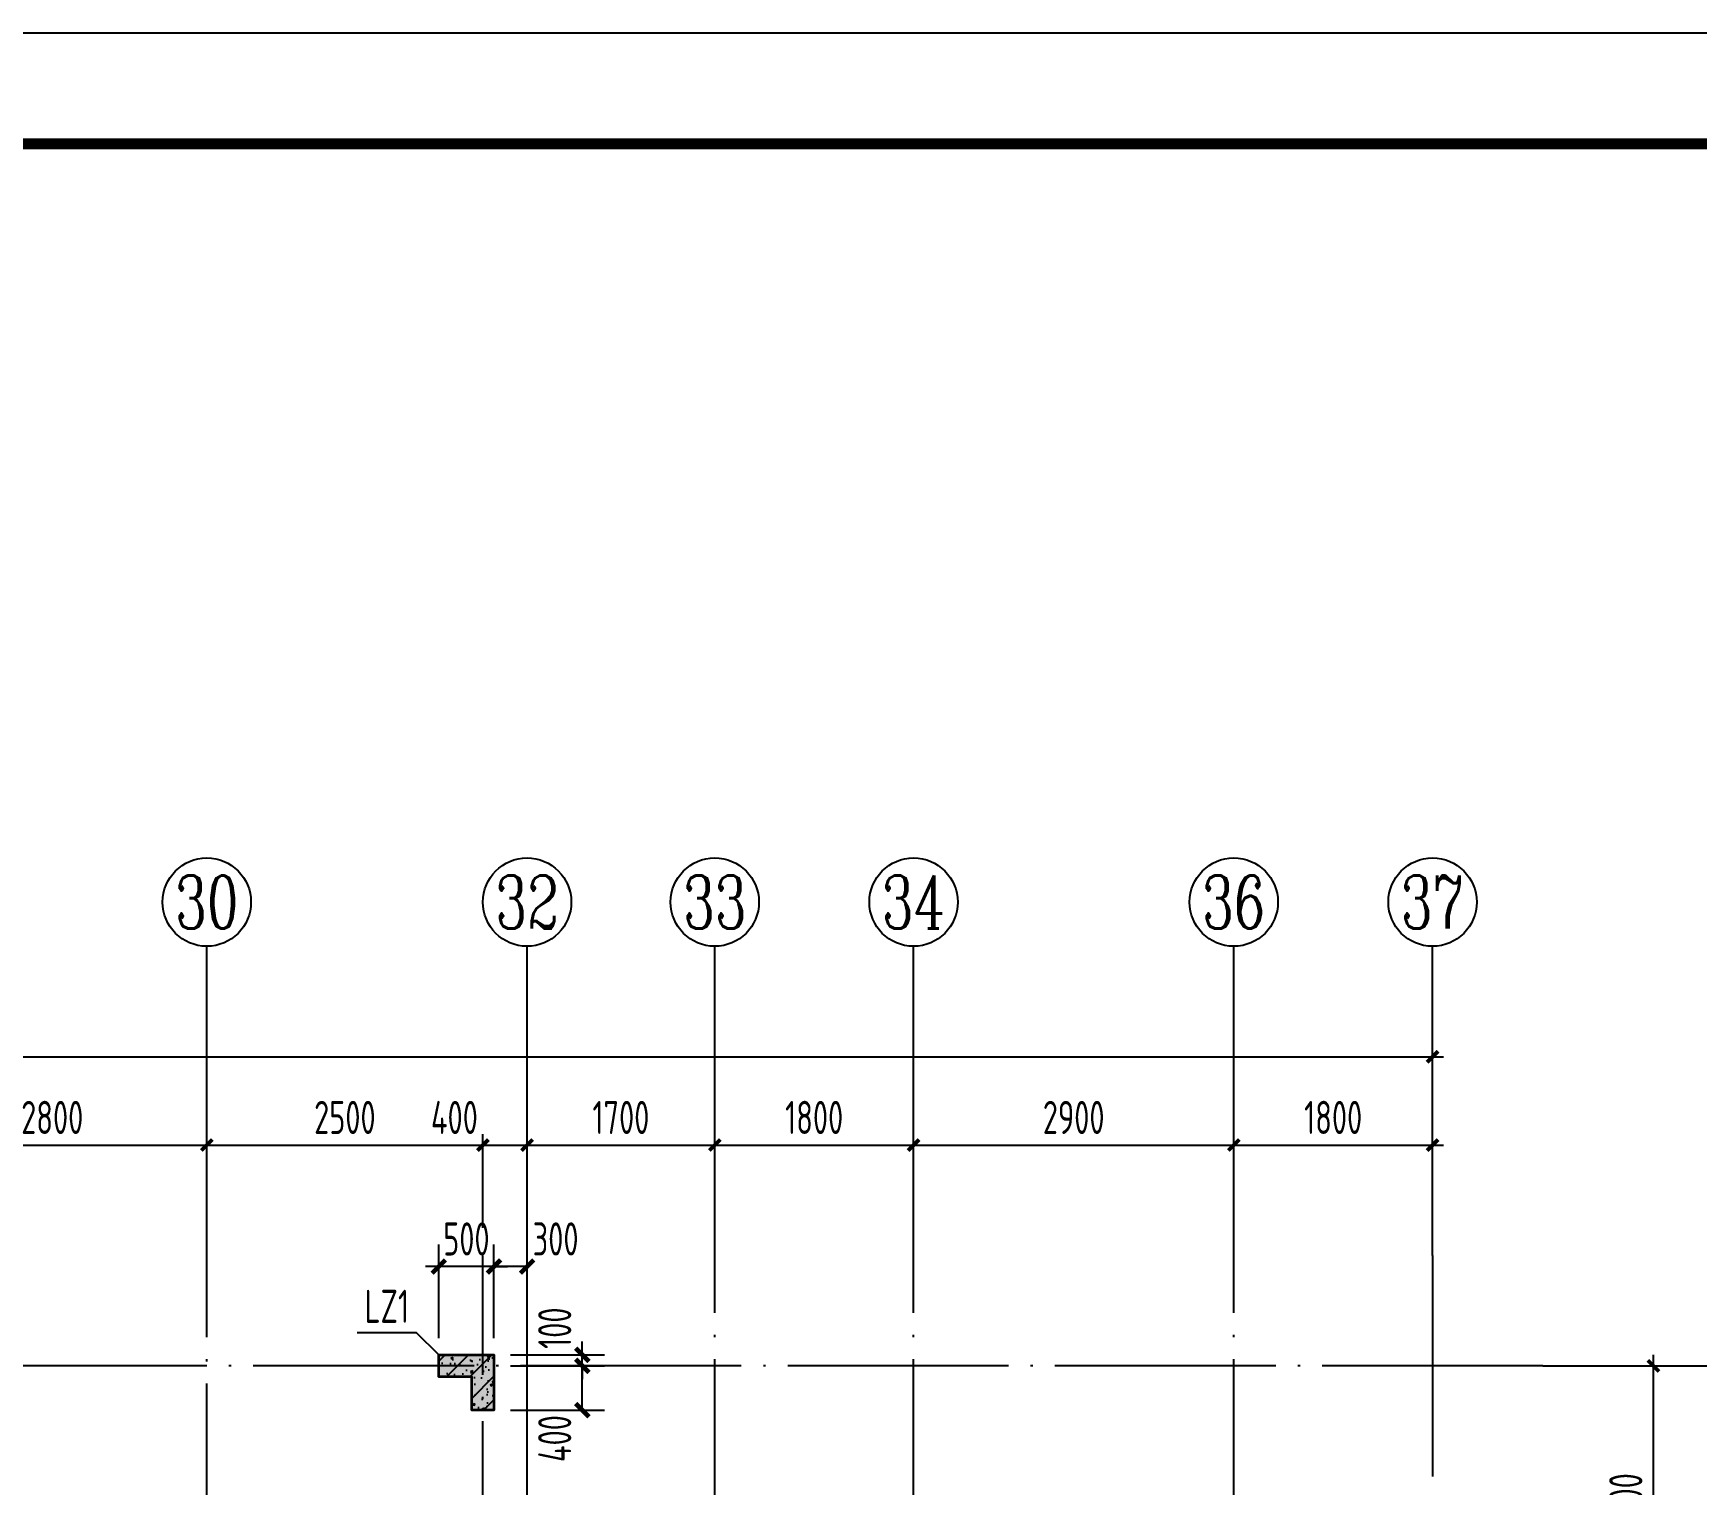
# Model space of a CAD drawing. Extents: x -1712635 to -854203, y -534641 to -21985.
# Drawn here: x -1323899 to -1308835, y -143178 to -130034 of the extents above; entities that cross this region are included whole.
import ezdxf
from ezdxf.enums import TextEntityAlignment as Align

# ---------------------------------------------------------------- set-up
doc = ezdxf.new("R2010")
doc.units = 0
doc.header["$LTSCALE"] = 1000
doc.linetypes.add('DOTE', pattern=[2.42, 2, -0.2, 0.02, -0.2])
doc.layers.get('0').update_dxf_attribs({"linetype": 'CONTINUOUS'})
doc.layers.get('Defpoints').update_dxf_attribs({"linetype": 'CONTINUOUS'})
for name, color, linetype in [('-TK', 7, 'CONTINUOUS'), ('A-AXIS', 1, 'CONTINUOUS'), ('A-DOTE', 10, 'DOTE'), ('AXIS_NUM', 7, 'CONTINUOUS'), ('COLU_DE_TEXT', 7, 'CONTINUOUS'), ('LABEL', 1, 'CONTINUOUS'), ('S-Q墙标注', 3, 'CONTINUOUS'), ('S-X详图填充', 252, 'CONTINUOUS'), ('S-X详图实线', 4, 'CONTINUOUS'), ('S-Y一般标注', 3, 'CONTINUOUS'), ('S-Z柱填充', 252, 'CONTINUOUS'), ('S-Z柱实线', 6, 'CONTINUOUS')]:
    doc.layers.add(name, color=color, linetype=linetype)
doc.styles.add('TSSD_Axis', font='complex.shx', dxfattribs={"width": 0.7, "bigfont": 'hztxt.shx'})
doc.styles.add('TSSD_DIMENSION', font='Tssdeng.shx', dxfattribs={"width": 0.7, "bigfont": 'tssdchn.shx'})
doc.styles.add('TSSD_REIN', font='tssdeng.shx', dxfattribs={"width": 0.7, "height": 300, "bigfont": 'tssdchn.shx'})
doc.styles.add('结构文字', font='zstxt.shx', dxfattribs={"width": 0.7, "bigfont": 'zshz.shx'})
doc.dimstyles.new('STRUCK', dxfattribs={"dimtxt": 400, "dimasz": 121, "dimexe": 200, "dimexo": 150, "dimgap": 115, "dimtad": 1, "dimdec": 0, "dimdsep": 46, "dimtxsty": '结构文字', "dimblk": 'ARCHTICK', "dimcen": 400, "dimclrd": 3, "dimclre": 3, "dimclrt": 7, "dimadec": 0, "dimazin": 0, "dimtfac": 1, "dimtdec": 0, "dimtix": 1, "dimtmove": 2, "dimatfit": 3, "dimldrblk": '_DIMX', "dimfxl": 0, "dimtolj": 1, "dimtzin": 0, "dimarcsym": 0})
doc.dimstyles.new('TSSD_100_100', dxfattribs={"dimtxt": 300, "dimasz": 100, "dimexe": 100, "dimexo": 250, "dimgap": 100, "dimtad": 1, "dimdec": 0, "dimzin": 0, "dimdsep": 46, "dimtxsty": 'TSSD_DIMENSION', "dimblk": 'ARCHTICK', "dimcen": 0, "dimdle": 100, "dimclrt": 7, "dimadec": 0, "dimazin": 0, "dimtfac": 1, "dimtdec": 0, "dimtix": 1, "dimtmove": 2, "dimatfit": 3, "dimldrblk": 'ARCHTICK', "dimfxl": 0, "dimtolj": 1, "dimtzin": 0, "dimarcsym": 0})

# ---------------------------------------------------------------- blocks, each defined once
blk = doc.blocks.new('ts_axno')
at = {"color": 0, "linetype": 'ByBlock', "lineweight": -2}
blk.add_circle((0, 0), 0.5, dxfattribs=at)
at = {"color": 0, "linetype": 'ByBlock', "lineweight": -2, "style": 'TSSD_Axis', "width": 0.7}
blk.add_attdef('A', text='', height=0.6, dxfattribs=at).set_placement((0, 0), align=Align.MIDDLE_CENTER)
blk = doc.blocks.new('_ArchTick')
at = {"color": 0, "const_width": 0.35}
blk.add_lwpolyline([(-0.5, -0.5), (0.5, 0.5)], dxfattribs=at)
blk = doc.blocks.new('*D59')
at = {"layer": 'Defpoints', "color": 0}
for p in [(43500, 22100), (40700, 21100), (43500, 21100)]:
    blk.add_point(p, dxfattribs=at)
at = {"layer": 'S-Y一般标注', "color": 0, "lineweight": -2}
for p, q in [((40700, 21350), (40700, 22200)), ((43500, 21350), (43500, 22200)), ((40600, 22100), (43600, 22100))]:
    blk.add_line(p, q, dxfattribs=at)
at = {"layer": 'S-Y一般标注', "color": 0, "lineweight": -2, "xscale": 100, "yscale": 100, "zscale": 100, "rotation": 180}
blk.add_blockref('_ArchTick', (40700, 22100), dxfattribs=at)
at = {"layer": 'S-Y一般标注', "color": 0, "lineweight": -2, "xscale": 100, "yscale": 100, "zscale": 100}
blk.add_blockref('_ArchTick', (43500, 22100), dxfattribs=at)
at = {"layer": 'S-Y一般标注', "color": 7, "insert": (42100, 22350), "char_height": 300, "attachment_point": 5, "style": 'TSSD_DIMENSION'}
blk.add_mtext('\\A1;2800', dxfattribs=at)
blk = doc.blocks.new('*D60')
at = {"layer": 'Defpoints', "color": 0}
for p in [(46400, 22100), (46000, 21100), (46400, 21100)]:
    blk.add_point(p, dxfattribs=at)
at = {"layer": 'S-Y一般标注', "color": 0, "lineweight": -2}
for p, q in [((46000, 21350), (46000, 22200)), ((46400, 21350), (46400, 22200)), ((45900, 22100), (46500, 22100))]:
    blk.add_line(p, q, dxfattribs=at)
at = {"layer": 'S-Y一般标注', "color": 0, "lineweight": -2, "xscale": 100, "yscale": 100, "zscale": 100, "rotation": 180}
blk.add_blockref('_ArchTick', (46000, 22100), dxfattribs=at)
at = {"layer": 'S-Y一般标注', "color": 0, "lineweight": -2, "xscale": 100, "yscale": 100, "zscale": 100}
blk.add_blockref('_ArchTick', (46400, 22100), dxfattribs=at)
at = {"layer": 'S-Y一般标注', "color": 7, "insert": (45742, 22350), "char_height": 300, "attachment_point": 5, "style": 'TSSD_DIMENSION'}
blk.add_mtext('\\A1;400', dxfattribs=at)
blk = doc.blocks.new('*D61')
at = {"layer": 'Defpoints', "color": 0}
for p in [(48100, 22100), (46400, 21100), (48100, 21100)]:
    blk.add_point(p, dxfattribs=at)
at = {"layer": 'S-Y一般标注', "color": 0, "lineweight": -2}
for p, q in [((46400, 21350), (46400, 22200)), ((48100, 21350), (48100, 22200)), ((46300, 22100), (48200, 22100))]:
    blk.add_line(p, q, dxfattribs=at)
at = {"layer": 'S-Y一般标注', "color": 0, "lineweight": -2, "xscale": 100, "yscale": 100, "zscale": 100, "rotation": 180}
blk.add_blockref('_ArchTick', (46400, 22100), dxfattribs=at)
at = {"layer": 'S-Y一般标注', "color": 0, "lineweight": -2, "xscale": 100, "yscale": 100, "zscale": 100}
blk.add_blockref('_ArchTick', (48100, 22100), dxfattribs=at)
at = {"layer": 'S-Y一般标注', "color": 7, "insert": (47250, 22350), "char_height": 300, "attachment_point": 5, "style": 'TSSD_DIMENSION'}
blk.add_mtext('\\A1;1700', dxfattribs=at)
blk = doc.blocks.new('*D62')
at = {"layer": 'Defpoints', "color": 0}
for p in [(49900, 22100), (48100, 21100), (49900, 21100)]:
    blk.add_point(p, dxfattribs=at)
at = {"layer": 'S-Y一般标注', "color": 0, "lineweight": -2}
for p, q in [((48100, 21350), (48100, 22200)), ((49900, 21350), (49900, 22200)), ((48000, 22100), (50000, 22100))]:
    blk.add_line(p, q, dxfattribs=at)
at = {"layer": 'S-Y一般标注', "color": 0, "lineweight": -2, "xscale": 100, "yscale": 100, "zscale": 100, "rotation": 180}
blk.add_blockref('_ArchTick', (48100, 22100), dxfattribs=at)
at = {"layer": 'S-Y一般标注', "color": 0, "lineweight": -2, "xscale": 100, "yscale": 100, "zscale": 100}
blk.add_blockref('_ArchTick', (49900, 22100), dxfattribs=at)
at = {"layer": 'S-Y一般标注', "color": 7, "insert": (49000, 22350), "char_height": 300, "attachment_point": 5, "style": 'TSSD_DIMENSION'}
blk.add_mtext('\\A1;1800', dxfattribs=at)
blk = doc.blocks.new('*D63')
at = {"layer": 'Defpoints', "color": 0}
for p in [(52800, 22100), (49900, 21100), (52800, 21100)]:
    blk.add_point(p, dxfattribs=at)
at = {"layer": 'S-Y一般标注', "color": 0, "lineweight": -2}
for p, q in [((49900, 21350), (49900, 22200)), ((52800, 21350), (52800, 22200)), ((49800, 22100), (52900, 22100))]:
    blk.add_line(p, q, dxfattribs=at)
at = {"layer": 'S-Y一般标注', "color": 0, "lineweight": -2, "xscale": 100, "yscale": 100, "zscale": 100, "rotation": 180}
blk.add_blockref('_ArchTick', (49900, 22100), dxfattribs=at)
at = {"layer": 'S-Y一般标注', "color": 0, "lineweight": -2, "xscale": 100, "yscale": 100, "zscale": 100}
blk.add_blockref('_ArchTick', (52800, 22100), dxfattribs=at)
at = {"layer": 'S-Y一般标注', "color": 7, "insert": (51350, 22350), "char_height": 300, "attachment_point": 5, "style": 'TSSD_DIMENSION'}
blk.add_mtext('\\A1;2900', dxfattribs=at)
blk = doc.blocks.new('*D64')
at = {"layer": 'Defpoints', "color": 0}
for p in [(54600, 22100), (52800, 21100), (54600, 21100)]:
    blk.add_point(p, dxfattribs=at)
at = {"layer": 'S-Y一般标注', "color": 0, "lineweight": -2}
for p, q in [((52800, 21350), (52800, 22200)), ((54600, 21350), (54600, 22200)), ((52700, 22100), (54700, 22100))]:
    blk.add_line(p, q, dxfattribs=at)
at = {"layer": 'S-Y一般标注', "color": 0, "lineweight": -2, "xscale": 100, "yscale": 100, "zscale": 100, "rotation": 180}
blk.add_blockref('_ArchTick', (52800, 22100), dxfattribs=at)
at = {"layer": 'S-Y一般标注', "color": 0, "lineweight": -2, "xscale": 100, "yscale": 100, "zscale": 100}
blk.add_blockref('_ArchTick', (54600, 22100), dxfattribs=at)
at = {"layer": 'S-Y一般标注', "color": 7, "insert": (53700, 22350), "char_height": 300, "attachment_point": 5, "style": 'TSSD_DIMENSION'}
blk.add_mtext('\\A1;1800', dxfattribs=at)
blk = doc.blocks.new('*D65')
at = {"layer": 'Defpoints', "color": 0}
for p in [(54600, 22900), (4600, 21100), (54600, 21100)]:
    blk.add_point(p, dxfattribs=at)
at = {"layer": 'S-Y一般标注', "color": 0, "lineweight": -2}
for p, q in [((4500, 22900), (54700, 22900)), ((4600, 21350), (4600, 23000)), ((54600, 21350), (54600, 23000))]:
    blk.add_line(p, q, dxfattribs=at)
at = {"layer": 'S-Y一般标注', "color": 0, "lineweight": -2, "xscale": 100, "yscale": 100, "zscale": 100, "rotation": 180}
blk.add_blockref('_ArchTick', (4600, 22900), dxfattribs=at)
at = {"layer": 'S-Y一般标注', "color": 0, "lineweight": -2, "xscale": 100, "yscale": 100, "zscale": 100}
blk.add_blockref('_ArchTick', (54600, 22900), dxfattribs=at)
at = {"layer": 'S-Y一般标注', "color": 7, "insert": (29600, 23150), "char_height": 300, "attachment_point": 5, "style": 'TSSD_DIMENSION'}
blk.add_mtext('\\A1;50000', dxfattribs=at)
blk = doc.blocks.new('*D81')
at = {"layer": 'Defpoints', "color": 0}
for p in [(46000, 22100), (43500, 21100), (46000, 21100)]:
    blk.add_point(p, dxfattribs=at)
at = {"layer": 'S-Y一般标注', "color": 0, "lineweight": -2}
for p, q in [((43500, 21350), (43500, 22200)), ((46000, 21350), (46000, 22200)), ((43400, 22100), (46100, 22100))]:
    blk.add_line(p, q, dxfattribs=at)
at = {"layer": 'S-Y一般标注', "color": 0, "lineweight": -2, "xscale": 100, "yscale": 100, "zscale": 100, "rotation": 180}
blk.add_blockref('_ArchTick', (43500, 22100), dxfattribs=at)
at = {"layer": 'S-Y一般标注', "color": 0, "lineweight": -2, "xscale": 100, "yscale": 100, "zscale": 100}
blk.add_blockref('_ArchTick', (46000, 22100), dxfattribs=at)
at = {"layer": 'S-Y一般标注', "color": 7, "insert": (44750, 22350), "char_height": 300, "attachment_point": 5, "style": 'TSSD_DIMENSION'}
blk.add_mtext('\\A1;2500', dxfattribs=at)
blk = doc.blocks.new('*D105')
at = {"layer": 'Defpoints', "color": 0}
for p in [(55600, 20100), (57400, 20100), (55600, 4600)]:
    blk.add_point(p, dxfattribs=at)
at = {"layer": 'S-Y一般标注', "color": 0, "lineweight": -2}
for p, q in [((57400, 4500), (57400, 20200)), ((55850, 20100), (57500, 20100)), ((55850, 4600), (57500, 4600))]:
    blk.add_line(p, q, dxfattribs=at)
at = {"layer": 'S-Y一般标注', "color": 0, "lineweight": -2, "xscale": 100, "yscale": 100, "zscale": 100}
for p, rotation in [((57400, 20100), 90), ((57400, 4600), 270)]:
    blk.add_blockref('_ArchTick', p, dxfattribs=dict(at, rotation=rotation))
at = {"layer": 'S-Y一般标注', "color": 7, "insert": (57150, 12350), "char_height": 300, "attachment_point": 5, "rotation": 90, "style": 'TSSD_DIMENSION'}
blk.add_mtext('\\A1;15500', dxfattribs=at)
blk = doc.blocks.new('*D108')
at = {"layer": 'Defpoints', "color": 0}
for p in [(55600, 20100), (56600, 20100), (55600, 17600)]:
    blk.add_point(p, dxfattribs=at)
at = {"layer": 'S-Y一般标注', "color": 0, "lineweight": -2}
for p, q in [((56600, 17500), (56600, 20200)), ((55850, 20100), (56700, 20100)), ((55850, 17600), (56700, 17600))]:
    blk.add_line(p, q, dxfattribs=at)
at = {"layer": 'S-Y一般标注', "color": 0, "lineweight": -2, "xscale": 100, "yscale": 100, "zscale": 100}
for p, rotation in [((56600, 20100), 90), ((56600, 17600), 270)]:
    blk.add_blockref('_ArchTick', p, dxfattribs=dict(at, rotation=rotation))
at = {"layer": 'S-Y一般标注', "color": 7, "insert": (56350, 18850), "char_height": 300, "attachment_point": 5, "rotation": 90, "style": 'TSSD_DIMENSION'}
blk.add_mtext('\\A1;2500', dxfattribs=at)
blk = doc.blocks.new('*D2432')
at = {"layer": 'Defpoints', "color": 0}
for p in [(-1319727, -142002), (-1318927, -142002), (-1319727, -142102)]:
    blk.add_point(p, dxfattribs=at)
at = {"layer": 'S-Q墙标注', "color": 3, "lineweight": -2}
for p, q in [((-1318927, -142002), (-1318927, -141881)), ((-1319577, -142002), (-1318727, -142002)), ((-1318927, -142102), (-1318927, -142002)), ((-1319577, -142102), (-1318727, -142102)), ((-1318927, -142102), (-1318927, -142223))]:
    blk.add_line(p, q, dxfattribs=at)
at = {"layer": 'S-Q墙标注', "color": 3, "lineweight": -2, "xscale": 121, "yscale": 121, "zscale": 121}
for p, rotation in [((-1318927, -142002), 270), ((-1318927, -142102), 90)]:
    blk.add_blockref('_ArchTick', p, dxfattribs=dict(at, rotation=rotation))
at = {"layer": 'S-Q墙标注', "color": 7, "insert": (-1319177, -141760), "char_height": 300, "attachment_point": 5, "rotation": 90, "style": 'TSSD_REIN'}
blk.add_mtext('\\A1;100', dxfattribs=at)
blk = doc.blocks.new('_DIMX')
blk.add_line((-150, 0), (150, 0))
at = {"const_width": 50}
blk.add_lwpolyline([(-70, -70), (70, 70)], dxfattribs=at)
blk = doc.blocks.new('*D2433')
at = {"layer": 'Defpoints', "color": 0}
for p in [(-1319727, -142102), (-1318927, -142102), (-1319727, -142502)]:
    blk.add_point(p, dxfattribs=at)
at = {"layer": 'S-Q墙标注', "color": 3, "lineweight": -2}
for p, q in [((-1319577, -142102), (-1318727, -142102)), ((-1318927, -142502), (-1318927, -142102)), ((-1319577, -142502), (-1318727, -142502))]:
    blk.add_line(p, q, dxfattribs=at)
at = {"layer": 'S-Q墙标注', "color": 3, "lineweight": -2, "xscale": 121, "yscale": 121, "zscale": 121}
for p, rotation in [((-1318927, -142102), 90), ((-1318927, -142502), 270)]:
    blk.add_blockref('_ArchTick', p, dxfattribs=dict(at, rotation=rotation))
at = {"layer": 'S-Q墙标注', "color": 7, "insert": (-1319177, -142760), "char_height": 300, "attachment_point": 5, "rotation": 90, "style": 'TSSD_REIN'}
blk.add_mtext('\\A1;400', dxfattribs=at)
blk = doc.blocks.new('*D2437')
at = {"layer": 'Defpoints', "color": 0}
for p in [(-1320227, -141202), (-1320227, -142002), (-1319727, -142002)]:
    blk.add_point(p, dxfattribs=at)
at = {"layer": 'S-Q墙标注', "color": 3, "lineweight": -2}
for p, q in [((-1320227, -141852), (-1320227, -141002)), ((-1319727, -141852), (-1319727, -141002)), ((-1320227, -141202), (-1320348, -141202)), ((-1319727, -141202), (-1320227, -141202)), ((-1319727, -141202), (-1319606, -141202))]:
    blk.add_line(p, q, dxfattribs=at)
at = {"layer": 'S-Q墙标注', "color": 3, "lineweight": -2, "xscale": 121, "yscale": 121, "zscale": 121}
blk.add_blockref('_ArchTick', (-1320227, -141202), dxfattribs=at)
at = {"layer": 'S-Q墙标注', "color": 3, "lineweight": -2, "xscale": 121, "yscale": 121, "zscale": 121, "rotation": 180}
blk.add_blockref('_ArchTick', (-1319727, -141202), dxfattribs=at)
at = {"layer": 'S-Q墙标注', "color": 7, "insert": (-1319977, -140952), "char_height": 300, "attachment_point": 5, "style": 'TSSD_REIN'}
blk.add_mtext('\\A1;500', dxfattribs=at)
blk = doc.blocks.new('*D2438')
at = {"layer": 'Defpoints', "color": 0}
for p in [(-1319727, -141202), (-1319727, -142002), (-1319427, -142002)]:
    blk.add_point(p, dxfattribs=at)
at = {"layer": 'S-Q墙标注', "color": 3, "lineweight": -2}
for p, q in [((-1319727, -141852), (-1319727, -141002)), ((-1319427, -141852), (-1319427, -141002)), ((-1319427, -141202), (-1319727, -141202))]:
    blk.add_line(p, q, dxfattribs=at)
at = {"layer": 'S-Q墙标注', "color": 3, "lineweight": -2, "xscale": 121, "yscale": 121, "zscale": 121, "rotation": 180}
blk.add_blockref('_ArchTick', (-1319727, -141202), dxfattribs=at)
at = {"layer": 'S-Q墙标注', "color": 3, "lineweight": -2, "xscale": 121, "yscale": 121, "zscale": 121}
blk.add_blockref('_ArchTick', (-1319427, -141202), dxfattribs=at)
at = {"layer": 'S-Q墙标注', "color": 7, "insert": (-1319169, -140952), "char_height": 300, "attachment_point": 5, "style": 'TSSD_REIN'}
blk.add_mtext('\\A1;300', dxfattribs=at)
blk = doc.blocks.new('A1')
blk.add_lwpolyline([(0, 59400), (0, 0), (84100, 0), (84100, 59400)], close=True)
at = {"const_width": 100}
blk.add_lwpolyline([(2500, 58400), (2500, 1000), (83100, 1000), (83100, 58400)], close=True, dxfattribs=at)
blk = doc.blocks.new('20210726.16350016')
at = {"layer": 'A-AXIS'}
for p, q in [((43500, 21100), (43500, 23900)), ((46400, 21100), (46400, 23900)), ((48100, 21100), (48100, 23900)), ((49900, 21100), (49900, 23900)), ((52800, 21100), (52800, 23900)), ((54600, 21100), (54600, 23900)), ((55600, 20100), (58400, 20100))]:
    blk.add_line(p, q, dxfattribs=at)
at = {"layer": 'A-DOTE'}
for p, q in [((43500, 13100.3), (43500, 21100)), ((46000, 17600), (46000, 21100)), ((46400, 13700), (46400, 21100)), ((48100, 10900), (48100, 21100)), ((49900, 10900), (49900, 21100)), ((52800, 10900), (52800, 21100)), ((54600, 21100), (54600, 3600)), ((55600, 20100), (3600, 20100))]:
    blk.add_line(p, q, dxfattribs=at)
at = {"layer": 'A-AXIS'}
ref = blk.add_blockref('ts_axno', (43500, 24300), dxfattribs=dict(at, xscale=800, yscale=800, zscale=800))
ref.add_attrib('18', '30', dxfattribs={"layer": 'AXIS_NUM', "height": 480, "style": 'TSSD_Axis', "width": 0.7}).set_placement((43500, 24300), align=Align.MIDDLE_CENTER)
ref = blk.add_blockref('ts_axno', (46400, 24300), dxfattribs=dict(at, xscale=800, yscale=800, zscale=800))
ref.add_attrib('19', '32', dxfattribs={"layer": 'AXIS_NUM', "height": 480, "style": 'TSSD_Axis', "width": 0.7}).set_placement((46400, 24300), align=Align.MIDDLE_CENTER)
ref = blk.add_blockref('ts_axno', (48100, 24300), dxfattribs=dict(at, xscale=800, yscale=800, zscale=800))
ref.add_attrib('20', '33', dxfattribs={"layer": 'AXIS_NUM', "height": 480, "style": 'TSSD_Axis', "width": 0.7}).set_placement((48100, 24300), align=Align.MIDDLE_CENTER)
ref = blk.add_blockref('ts_axno', (49900, 24300), dxfattribs=dict(at, xscale=800, yscale=800, zscale=800))
ref.add_attrib('21', '34', dxfattribs={"layer": 'AXIS_NUM', "height": 480, "style": 'TSSD_Axis', "width": 0.7}).set_placement((49900, 24300), align=Align.MIDDLE_CENTER)
ref = blk.add_blockref('ts_axno', (52800, 24300), dxfattribs=dict(at, xscale=800, yscale=800, zscale=800))
ref.add_attrib('22', '36', dxfattribs={"layer": 'AXIS_NUM', "height": 480, "style": 'TSSD_Axis', "width": 0.7}).set_placement((52800, 24300), align=Align.MIDDLE_CENTER)
ref = blk.add_blockref('ts_axno', (54600, 24300), dxfattribs=dict(at, xscale=800, yscale=800, zscale=800))
ref.add_attrib('23', '37', dxfattribs={"layer": 'AXIS_NUM', "height": 480, "style": 'TSSD_Axis', "width": 0.7}).set_placement((54600, 24300), align=Align.MIDDLE_CENTER)
at = {"layer": 'S-Y一般标注'}
for base, p1, p2, picture, middle in [((54600, 22900), (4600, 21100), (54600, 21100), '*D65', (29600, 23150)), ((43500, 22100), (40700, 21100), (43500, 21100), '*D59', (42100, 22350)), ((46000, 22100), (43500, 21100), (46000, 21100), '*D81', (44750, 22350)), ((48100, 22100), (46400, 21100), (48100, 21100), '*D61', (47250, 22350)), ((49900, 22100), (48100, 21100), (49900, 21100), '*D62', (49000, 22350)), ((52800, 22100), (49900, 21100), (52800, 21100), '*D63', (51350, 22350)), ((54600, 22100), (52800, 21100), (54600, 21100), '*D64', (53700, 22350))]:
    dim = blk.add_linear_dim(base=base, p1=p1, p2=p2, dimstyle='TSSD_100_100', dxfattribs=at)
    dim.commit()
    dim.dimension.update_dxf_attribs({"geometry": picture, "text_midpoint": middle})
dim = blk.add_linear_dim(base=(46400, 22100), p1=(46000, 21100), p2=(46400, 21100), dimstyle='TSSD_100_100', dxfattribs=at)
dim.commit()
dim.dimension.update_dxf_attribs({"geometry": '*D60', "text_midpoint": (45741.9, 22350), "dimtype": 128})
for base, p1, picture, middle in [((57400, 20100), (55600, 4600), '*D105', (57150, 12350)), ((56600, 20100), (55600, 17600), '*D108', (56350, 18850))]:
    dim = blk.add_linear_dim(base=base, p1=p1, p2=(55600, 20100), angle=90, dimstyle='TSSD_100_100', dxfattribs=at)
    dim.commit()
    dim.dimension.update_dxf_attribs({"geometry": picture, "text_midpoint": middle})

msp = doc.modelspace()

# ---------------------------------------------------------------- hatches: boundary and pattern name
at = {"layer": 'S-X详图填充'}
h = msp.add_hatch(color=256, dxfattribs=at)
h.dxf.hatch_style = 1
h.paths.add_polyline_path([(-1320227.48, -142001.79), (-1319727.48, -142001.79), (-1319727.48, -142501.79), (-1319927.48, -142501.79), (-1319927.48, -142201.79), (-1320227.48, -142201.79)])
at = {"layer": 'S-Z柱填充'}
h = msp.add_hatch(dxfattribs=at)
h.set_pattern_fill('ARMORED', color=256, scale=30, style=0)
h.set_pattern_definition([(50, (-1375504.52, -297887.4), (215.17805, -18.82564), [22.5, -247.5]), (355, (-1375504.52, -297887.4), (-41.6254, 225.65764), [18, -198]), (100.4514, (-1375486.6, -297888.98), (173.55281, 206.83186), [19.12206, -210.34263]), (46.1842, (-1375504.52, -297827.4), (320.1723, -49.6557), [33.75, -371.25]), (96.6356, (-1375477.84, -297831.54), (280.3988, 292.23536), [28.6831, -315.5139]), (351.1842, (-1375504.52, -297827.4), (280.3986, 292.2356), [27, -297]), (21, (-1375474.52, -297842.4), (179.07212, -120.78567), [22.5, -247.5]), (326, (-1375474.52, -297842.4), (72.9946, 217.545), [18, -198]), (71.4514, (-1375459.6, -297852.47), (252.0668, 96.75915), [19.12206, -210.34263]), (37.5, (-1375504.52, -297887.41), (3.647957, 99.868156), [0, -195.6, 0, -201, 0, -198.75]), (7.5, (-1375504.52, -297887.41), (78.92086, 118.323514), [0, -114.6, 0, -191.1, 0, -75.75]), (327.5, (-1375571.42, -297887.41), (160.14673, -6.76646), [0, -75, 0, -234, 0, -310.5]), (317.5, (-1375601.42, -297887.4), (174.95585, 30.0315), [0, -97.5, 0, -155.4, 0, -220.5]), (45, (-1375504.52, -297887.4), (-106.06602, 106.06602), [])])
h.paths.add_polyline_path([(-1320227.47, -142001.8), (-1319727.47, -142001.8), (-1319727.47, -142501.8), (-1319927.47, -142501.8), (-1319927.47, -142201.8), (-1320227.47, -142201.8)])

# ---------------------------------------------------------------- linework, layer by layer
at = {"layer": 'LABEL'}
msp.add_lwpolyline([(-1320227.47, -142001.8), (-1320427.47, -141801.8), (-1320966.42, -141801.8)], dxfattribs=at)
at = {"layer": 'S-X详图实线'}
msp.add_lwpolyline([(-1319927.48, -142501.79), (-1319927.48, -142201.79), (-1320227.48, -142201.79), (-1320227.48, -142001.79), (-1319727.48, -142001.79), (-1319727.48, -142501.79), (-1319927.48, -142501.79)], dxfattribs=at)
at = {"layer": 'S-Z柱实线', "lineweight": 35}
for points in [[(-1320227.48, -142001.79), (-1319727.48, -142001.79), (-1319727.48, -142501.79), (-1319927.48, -142501.79), (-1319927.48, -142201.79), (-1320227.48, -142201.79), (-1320227.48, -142001.79)], [(-1320227.47, -142001.8), (-1319727.47, -142001.8), (-1319727.47, -142501.8), (-1319927.47, -142501.8), (-1319927.47, -142201.8), (-1320227.47, -142201.8), (-1320227.47, -142001.8)]]:
    msp.add_lwpolyline(points, dxfattribs=at)

# ---------------------------------------------------------------- block references
at = {"layer": '-TK'}
msp.add_blockref('A1', (-1375868.9, -189434.1), dxfattribs=at)
at = {"layer": 'A-DOTE'}
msp.add_blockref('20210726.16350016', (-1365827.46, -162201.85), dxfattribs=at)

# ---------------------------------------------------------------- texts
at = {"layer": 'COLU_DE_TEXT', "style": 'TSSD_REIN', "width": 0.7}
msp.add_text('LZ1', height=300, dxfattribs=at).set_placement((-1320899.01, -141801.8), align=Align.BOTTOM_LEFT)

# ---------------------------------------------------------------- dimensions: what is measured, and where the dimension line sits
at = {"layer": 'S-Q墙标注'}
dim = msp.add_linear_dim(base=(-1320227.47, -141201.8), p1=(-1319727.47, -142001.8), p2=(-1320227.47, -142001.8), angle=180, dimstyle='STRUCK', override={"dimtxt": 300, "dimgap": 100, "dimtxsty": 'TSSD_REIN'}, dxfattribs=at)
dim.commit()
dim.dimension.update_dxf_attribs({"geometry": '*D2437', "text_midpoint": (-1319977.47, -140951.8)})
for base, p1, p2, angle, picture, middle in [((-1319727.47, -141201.8), (-1319427.46, -142001.8), (-1319727.47, -142001.8), 180, '*D2438', (-1319169.38, -140951.8)), ((-1318927.47, -142001.8), (-1319727.47, -142101.8), (-1319727.47, -142001.8), 90, '*D2432', (-1319177.47, -141759.87)), ((-1318927.47, -142101.8), (-1319727.47, -142501.79), (-1319727.47, -142101.8), 90, '*D2433', (-1319177.47, -142759.87))]:
    dim = msp.add_linear_dim(base=base, p1=p1, p2=p2, angle=angle, dimstyle='STRUCK', override={"dimtxt": 300, "dimgap": 100, "dimtxsty": 'TSSD_REIN'}, dxfattribs=at)
    dim.commit()
    dim.dimension.update_dxf_attribs({"geometry": picture, "text_midpoint": middle, "dimtype": 160})

doc.saveas('drawing.dxf')
